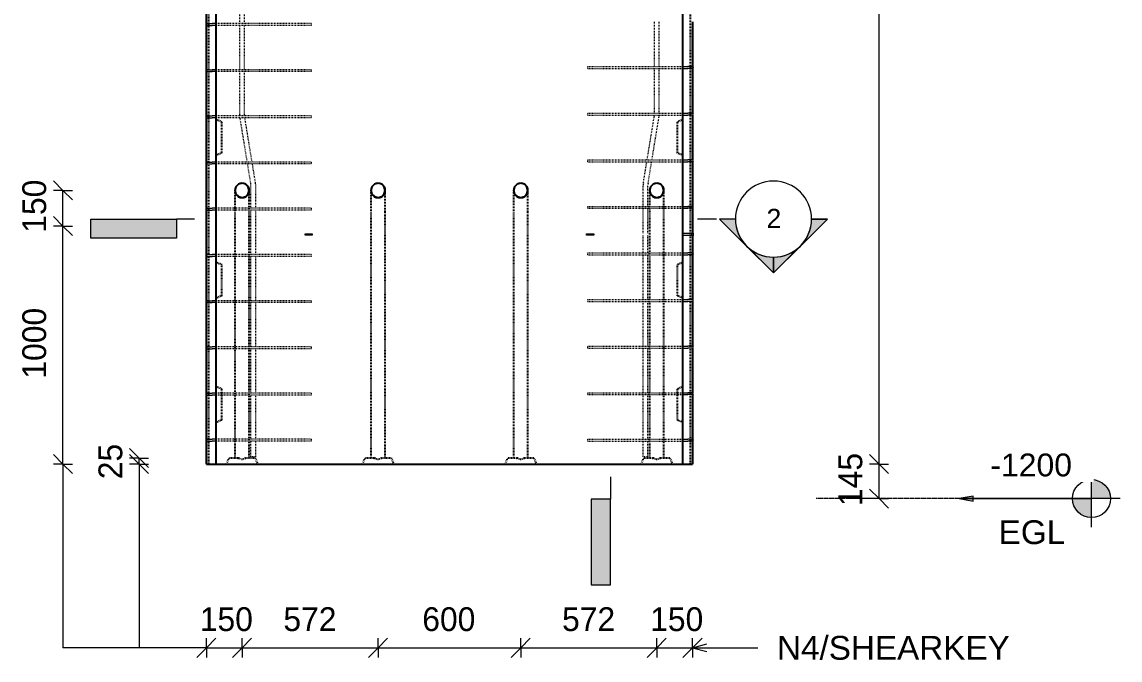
# Model space of a CAD drawing. Header units: millimetres. Extents: x -17705 to -6040, y -2219 to 7366.
# Drawn here: x -14785 to -10171, y -2219 to 463 of the extents above; entities that cross this region are included whole.
import ezdxf

# ---------------------------------------------------------------- set-up
doc = ezdxf.new("R2010")
doc.units = ezdxf.units.MM
doc.linetypes.add('Dash', pattern=[6.36, 3.18, -3.18])
doc.linetypes.add('Overhead', pattern=[3.97, 2.38, -1.59])
for name, color, linetype, lineweight in [('A-ANNO-DIMS', 211, 'Continuous', 9), ('A-ANNO-DIMS-40', 211, 'Continuous', 9), ('A-DETL-MBND', 5, 'Continuous', 18), ('A-FLOR-OVHD', 1, 'Overhead', 18), ('A-GENM', 13, 'Continuous', 18), ('A-WALL', 113, 'Continuous', 25), ('A-WALL-HDLN', 110, 'Dash', 25), ('G-ANNO-DIMS', 111, 'Continuous', 9), ('G-ANNO-SYMB', 111, 'Continuous', 9), ('G-ANNO-TEXT', 231, 'Continuous', 9), ('S-RBAR', 171, 'Continuous', 18)]:
    doc.layers.add(name, color=color, linetype=linetype, lineweight=lineweight)
doc.styles.add('Arial', font='arial.ttf', dxfattribs={"height": 80})
doc.styles.add('Arial_1', font='arial.ttf', dxfattribs={"height": 100})
doc.styles.add('Arial_2', font='arial.ttf', dxfattribs={"height": 96})
doc.styles.add('Nirmala UI Semilight', font='NirmalaS.ttf', dxfattribs={"height": 100})
doc.dimstyles.new('Arrow_Filled_-_2_5_NI_UI', dxfattribs={"dimscale": 304.8, "dimtxt": 104.736395, "dimasz": 0.262467, "dimexe": 0.131234, "dimexo": 0.0625, "dimgap": 0.131234, "dimtad": 1, "dimdec": 0, "dimzin": 0, "dimdsep": 46, "dimtxsty": 'Nirmala UI Semilight', "dimblk1": 'OBLIQUE', "dimblk2": 'OBLIQUE', "dimsah": 1, "dimcen": 0.09, "dimazin": 0, "dimtfac": 1, "dimtdec": 4, "dimtix": 1, "dimtmove": 0, "dimatfit": 3, "dimfxl": 0.131234, "dimfxlon": 1, "dimtvp": 1, "dimtolj": 1, "dimtzin": 0, "dimarcsym": 2})

# ---------------------------------------------------------------- blocks, each defined once
blk = doc.blocks.new('RR spread anchor face based - RR-SA-2_5-250-1726823-Elevation Front')
at = {"layer": 'A-GENM'}
for p, q in [((-12007.9, 1705), (-11970.4, 1705)), ((-11970.4, 1695), (-12007.9, 1695)), ((-11970.4, 1705), (-11965.4, 1705)), ((-11970.4, 1695), (-11970.4, 1705)), ((-11965.4, 1695), (-11970.4, 1695)), ((-11965.4, 1705), (-11965.4, 1695))]:
    blk.add_line(p, q, dxfattribs=at)
blk = doc.blocks.new('RR spread anchor face based - RR-SA-1_4-160-1726851-Elevation Front')
at = {"layer": 'A-GENM'}
for p, q in [((-13595.4, 608), (-13592.9, 608)), ((-13595.4, 602), (-13595.4, 608)), ((-13592.9, 602), (-13595.4, 602)), ((-13592.9, 608), (-13567.9, 608)), ((-13592.9, 602), (-13592.9, 608)), ((-13567.9, 602), (-13592.9, 602)), ((-13567.9, 608), (-13565.4, 608)), ((-13567.9, 602), (-13567.9, 608)), ((-13565.4, 602), (-13567.9, 602)), ((-13565.4, 608), (-13565.4, 602))]:
    blk.add_line(p, q, dxfattribs=at)
blk = doc.blocks.new('Detail View - M_Section Tail - Filled Horizontal-14034-Elevation Front')
at = {"layer": 'G-ANNO-SYMB'}
blk.add_hatch(color=256, dxfattribs=at).paths.add_polyline_path([(-14135.8, -445.4), (-14135.8, -365.4), (-14495.8, -365.4), (-14495.8, -445.4)])
for p, q in [((-14495.8, -445.4), (-14495.8, -365.4)), ((-14495.8, -365.4), (-14135.8, -365.4)), ((-14135.8, -365.4), (-14135.8, -445.4)), ((-14135.8, -445.4), (-14495.8, -445.4))]:
    blk.add_line(p, q, dxfattribs=at)
blk = doc.blocks.new('Detail View - M_Section Head - Filled SHOP DWG-1002450-Elevation Front')
at = {"layer": 'G-ANNO-SYMB'}
h = blk.add_hatch(color=256, dxfattribs=at)
edge = h.paths.add_edge_path()
edge.add_line((-11853.8, -365.4), (-11787.6, -365.4))
edge.add_arc((-11627.6, -365.4), 160, 180, 225)
edge.add_line((-11740.7, -478.6), (-11853.8, -365.4))
h = blk.add_hatch(color=256, dxfattribs=at)
edge = h.paths.add_edge_path()
edge.add_line((-11401.3, -365.4), (-11514.4, -478.6))
edge.add_arc((-11627.6, -365.4), 160, 315, 360)
edge.add_line((-11467.6, -365.4), (-11401.3, -365.4))
h = blk.add_hatch(color=256, dxfattribs=at)
edge = h.paths.add_edge_path()
edge.add_line((-11627.6, -591.7), (-11740.7, -478.6))
edge.add_arc((-11627.6, -365.4), 160, 225, 270)
edge.add_line((-11627.6, -525.4), (-11627.6, -591.7))
h = blk.add_hatch(color=256, dxfattribs=at)
edge = h.paths.add_edge_path()
edge.add_line((-11627.6, -591.7), (-11627.6, -525.4))
edge.add_arc((-11627.6, -365.4), 160, 270, 315)
edge.add_line((-11514.4, -478.6), (-11627.6, -591.7))
for p, q in [((-11627.6, -591.7), (-11853.8, -365.4)), ((-11787.6, -365.4), (-11853.8, -365.4)), ((-11853.8, -365.4), (-11740.7, -478.6)), ((-11787.6, -365.4), (-11853.8, -365.4)), ((-11627.6, -591.7), (-11401.3, -365.4)), ((-11514.4, -478.6), (-11401.3, -365.4)), ((-11467.6, -365.4), (-11401.3, -365.4)), ((-11401.3, -365.4), (-11467.6, -365.4)), ((-11740.7, -478.6), (-11627.6, -591.7)), ((-11627.6, -591.7), (-11514.4, -478.6)), ((-11627.6, -525.4), (-11627.6, -591.7)), ((-11627.6, -591.7), (-11627.6, -525.4))]:
    blk.add_line(p, q, dxfattribs=at)
for start, end in [(360, 180), (180, 360), (180, 225), (315, 0), (225, 270), (270, 315)]:
    blk.add_arc((-11627.6, -365.4), 160, start, end, dxfattribs=at)
blk = doc.blocks.new('DIMBLOCK14-Elevation Front')
at = {"layer": 'A-ANNO-DIMS-40'}
for p, q in [((-14613.5, -395), (-14653.5, -355)), ((-14613.5, -395), (-14653.5, -395)), ((-14613.5, -1395), (-14613.5, -395)), ((-14613.5, -395), (-14573.5, -435)), ((-14613.5, -395), (-14573.5, -395)), ((-14613.5, -1395), (-14653.5, -1355)), ((-14613.5, -1395), (-14653.5, -1395)), ((-14613.5, -1395), (-14573.5, -1435)), ((-14613.5, -1395), (-14573.5, -1395))]:
    blk.add_line(p, q, dxfattribs=at)
at = {"layer": 'A-ANNO-DIMS-40', "color": 0, "insert": (-14784, -1035.9), "char_height": 100, "width": 338.203, "attachment_point": 1, "rotation": 90, "line_spacing_factor": 1.142579, "style": 'Nirmala UI Semilight'}
blk.add_mtext('1000', dxfattribs=at)
blk = doc.blocks.new('_Oblique')
at = {"color": 0, "linetype": 'ByBlock', "lineweight": -2}
blk.add_line((-0.5, -0.5), (0.5, 0.5), dxfattribs=at)
blk = doc.blocks.new('DIMBLOCK15-Elevation Front')
at = {"layer": 'A-ANNO-DIMS-40'}
for p, q in [((-14613.5, -245), (-14653.5, -205)), ((-14613.5, -245), (-14653.5, -245)), ((-14613.5, -395), (-14613.5, -245)), ((-14613.5, -245), (-14573.5, -285)), ((-14613.5, -245), (-14573.5, -245)), ((-14613.5, -395), (-14653.5, -355)), ((-14613.5, -395), (-14653.5, -395)), ((-14613.5, -395), (-14573.5, -435)), ((-14613.5, -395), (-14573.5, -395))]:
    blk.add_line(p, q, dxfattribs=at)
at = {"layer": 'A-ANNO-DIMS-40', "color": 0, "insert": (-14784, -422.8), "char_height": 100, "width": 246.797, "attachment_point": 1, "rotation": 90, "line_spacing_factor": 1.142579, "style": 'Nirmala UI Semilight'}
blk.add_mtext('150', dxfattribs=at)
blk = doc.blocks.new('DIMBLOCK16-Elevation Front')
at = {"layer": 'A-ANNO-DIMS-40'}
for p, q in [((-14293.5, -1370), (-14333.5, -1330)), ((-14293.5, -1395), (-14333.5, -1355)), ((-14293.5, -1370), (-14333.5, -1370)), ((-14293.5, -1395), (-14293.5, -1370)), ((-14293.5, -1370), (-14253.5, -1410)), ((-14293.5, -1370), (-14253.5, -1370)), ((-14293.5, -1395), (-14333.5, -1395)), ((-14293.5, -1395), (-14253.5, -1435)), ((-14293.5, -1395), (-14253.5, -1395))]:
    blk.add_line(p, q, dxfattribs=at)
at = {"layer": 'A-ANNO-DIMS-40', "color": 0, "insert": (-14464, -1458.7), "char_height": 100, "width": 182.813, "attachment_point": 1, "rotation": 90, "line_spacing_factor": 1.142579, "style": 'Nirmala UI Semilight'}
blk.add_mtext('25', dxfattribs=at)
blk = doc.blocks.new('DIMBLOCK17-Elevation Front')
at = {"layer": 'A-ANNO-DIMS-40'}
for p, q in [((-14010.4, -2167.4), (-14050.4, -2207.4)), ((-14010.4, -2167.4), (-13970.4, -2127.4)), ((-14010.4, -2167.4), (-14010.4, -2127.4)), ((-14010.4, -2167.4), (-13860.4, -2167.4)), ((-14010.4, -2167.4), (-14010.4, -2207.4)), ((-13860.4, -2167.4), (-13900.4, -2207.4)), ((-13860.4, -2167.4), (-13820.4, -2127.4)), ((-13860.4, -2167.4), (-13860.4, -2127.4)), ((-13860.4, -2167.4), (-13860.4, -2207.4))]:
    blk.add_line(p, q, dxfattribs=at)
at = {"layer": 'A-ANNO-DIMS-40', "color": 0, "insert": (-14038.3, -1996.9), "char_height": 100, "width": 246.797, "attachment_point": 1, "line_spacing_factor": 1.142579, "style": 'Nirmala UI Semilight'}
blk.add_mtext('150', dxfattribs=at)
blk = doc.blocks.new('DIMBLOCK18-Elevation Front')
at = {"layer": 'A-ANNO-DIMS-40'}
for p, q in [((-13860.4, -2167.4), (-13900.4, -2207.4)), ((-13860.4, -2167.4), (-13820.4, -2127.4)), ((-13860.4, -2167.4), (-13860.4, -2127.4)), ((-13860.4, -2167.4), (-13288.9, -2167.4)), ((-13860.4, -2167.4), (-13860.4, -2207.4)), ((-13288.9, -2167.4), (-13328.9, -2207.4)), ((-13288.9, -2167.4), (-13248.9, -2127.4)), ((-13288.9, -2167.4), (-13288.9, -2127.4)), ((-13288.9, -2167.4), (-13288.9, -2207.4))]:
    blk.add_line(p, q, dxfattribs=at)
at = {"layer": 'A-ANNO-DIMS-40', "color": 0, "insert": (-13687, -1996.9), "char_height": 100, "width": 269.649, "attachment_point": 1, "line_spacing_factor": 1.142579, "style": 'Nirmala UI Semilight'}
blk.add_mtext('572', dxfattribs=at)
blk = doc.blocks.new('DIMBLOCK19-Elevation Front')
at = {"layer": 'A-ANNO-DIMS-40'}
for p, q in [((-13288.9, -2167.4), (-13328.9, -2207.4)), ((-13288.9, -2167.4), (-13248.9, -2127.4)), ((-13288.9, -2167.4), (-13288.9, -2127.4)), ((-13288.9, -2167.4), (-12689.4, -2167.4)), ((-13288.9, -2167.4), (-13288.9, -2207.4)), ((-12689.4, -2167.4), (-12729.4, -2207.4)), ((-12689.4, -2167.4), (-12649.4, -2127.4)), ((-12689.4, -2167.4), (-12689.4, -2127.4)), ((-12689.4, -2167.4), (-12689.4, -2207.4))]:
    blk.add_line(p, q, dxfattribs=at)
at = {"layer": 'A-ANNO-DIMS-40', "color": 0, "insert": (-13103.4, -1996.9), "char_height": 100, "width": 274.219, "attachment_point": 1, "line_spacing_factor": 1.142579, "style": 'Nirmala UI Semilight'}
blk.add_mtext('600', dxfattribs=at)
blk = doc.blocks.new('DIMBLOCK20-Elevation Front')
at = {"layer": 'A-ANNO-DIMS-40'}
for p, q in [((-12689.4, -2167.4), (-12729.4, -2207.4)), ((-12689.4, -2167.4), (-12649.4, -2127.4)), ((-12689.4, -2167.4), (-12689.4, -2127.4)), ((-12689.4, -2167.4), (-12117.9, -2167.4)), ((-12689.4, -2167.4), (-12689.4, -2207.4)), ((-12117.9, -2167.4), (-12157.9, -2207.4)), ((-12117.9, -2167.4), (-12077.9, -2127.4)), ((-12117.9, -2167.4), (-12117.9, -2127.4)), ((-12117.9, -2167.4), (-12117.9, -2207.4))]:
    blk.add_line(p, q, dxfattribs=at)
at = {"layer": 'A-ANNO-DIMS-40', "color": 0, "insert": (-12516, -1996.9), "char_height": 100, "width": 269.649, "attachment_point": 1, "line_spacing_factor": 1.142579, "style": 'Nirmala UI Semilight'}
blk.add_mtext('572', dxfattribs=at)
blk = doc.blocks.new('DIMBLOCK21-Elevation Front')
at = {"layer": 'A-ANNO-DIMS-40'}
for p, q in [((-12117.9, -2167.4), (-12157.9, -2207.4)), ((-12117.9, -2167.4), (-12077.9, -2127.4)), ((-12117.9, -2167.4), (-12117.9, -2127.4)), ((-12117.9, -2167.4), (-11967.9, -2167.4)), ((-12117.9, -2167.4), (-12117.9, -2207.4)), ((-11967.9, -2167.4), (-12007.9, -2207.4)), ((-11967.9, -2167.4), (-11927.9, -2127.4)), ((-11967.9, -2167.4), (-11967.9, -2127.4)), ((-11967.9, -2167.4), (-11967.9, -2207.4))]:
    blk.add_line(p, q, dxfattribs=at)
at = {"layer": 'A-ANNO-DIMS-40', "color": 0, "insert": (-12145.8, -1996.9), "char_height": 100, "width": 246.797, "attachment_point": 1, "line_spacing_factor": 1.142579, "style": 'Nirmala UI Semilight'}
blk.add_mtext('150', dxfattribs=at)
blk = doc.blocks.new('DIMBLOCK63-Elevation Front')
at = {"layer": 'A-ANNO-DIMS-40'}
for p, q in [((-11184.2, -1395), (-11224.2, -1355)), ((-11184.2, -1395), (-11224.2, -1395)), ((-11184.2, -1540), (-11184.2, -1395)), ((-11184.2, -1395), (-11144.2, -1435)), ((-11184.2, -1395), (-11144.2, -1395)), ((-11184.2, -1540), (-11224.2, -1500)), ((-11184.2, -1540), (-11224.2, -1540)), ((-11184.2, -1540), (-11144.2, -1580)), ((-11184.2, -1540), (-11144.2, -1540))]:
    blk.add_line(p, q, dxfattribs=at)
at = {"layer": 'A-ANNO-DIMS-40', "color": 0, "insert": (-11354.7, -1571.3), "char_height": 100, "width": 249.082, "attachment_point": 1, "rotation": 90, "line_spacing_factor": 1.142579, "style": 'Nirmala UI Semilight'}
blk.add_mtext('145', dxfattribs=at)
blk = doc.blocks.new('DIMBLOCK64-Elevation Front')
at = {"layer": 'A-ANNO-DIMS-40'}
for p, q in [((-11184.2, 3660), (-11224.2, 3700)), ((-11184.2, 3660), (-11224.2, 3660)), ((-11184.2, -1395), (-11184.2, 3660)), ((-11184.2, 3660), (-11144.2, 3620)), ((-11184.2, 3660), (-11144.2, 3660)), ((-11184.2, -1395), (-11224.2, -1355)), ((-11184.2, -1395), (-11224.2, -1395)), ((-11184.2, -1395), (-11144.2, -1435)), ((-11184.2, -1395), (-11144.2, -1395))]:
    blk.add_line(p, q, dxfattribs=at)
at = {"layer": 'A-ANNO-DIMS-40', "color": 0, "insert": (-11354.7, 980.2), "char_height": 100, "width": 365.625, "attachment_point": 1, "rotation": 90, "line_spacing_factor": 1.142579, "style": 'Nirmala UI Semilight'}
blk.add_mtext('5055', dxfattribs=at)
blk = doc.blocks.new('Spot Elevations - M_Spot Elevation - Target Filled-10609-Elevation Front')
at = {"layer": 'G-ANNO-DIMS'}
h = blk.add_hatch(color=256, dxfattribs=at)
edge = h.paths.add_edge_path()
edge.add_line((-10350.8, 3660), (-10270.8, 3660))
edge.add_arc((-10350.8, 3660), 80, 0, 90)
edge.add_line((-10350.8, 3740), (-10350.8, 3660))
h = blk.add_hatch(color=256, dxfattribs=at)
edge = h.paths.add_edge_path()
edge.add_line((-10350.8, 3660), (-10430.8, 3660))
edge.add_arc((-10350.8, 3660), 80, 180, 270)
edge.add_line((-10350.8, 3580), (-10350.8, 3660))
for p, q in [((-10350.8, 3540), (-10350.8, 3780)), ((-10230.8, 3660), (-10910.8, 3660))]:
    blk.add_line(p, q, dxfattribs=at)
blk.add_circle((-10350.8, 3660), 80, dxfattribs=at)

msp = doc.modelspace()

# ---------------------------------------------------------------- hatches: boundary and pattern name
at = {"layer": 'G-ANNO-DIMS'}
msp.add_hatch(color=256, dxfattribs=at).paths.add_polyline_path([(-10847.9, -1540), (-10787.9, -1550.6), (-10787.9, -1529.4)])

# ---------------------------------------------------------------- linework, layer by layer
at = {"layer": 'A-DETL-MBND'}
for p, q in [((-14613.5, -1395), (-14613.5, -2167.4)), ((-14293.5, -1395), (-14293.5, -2167.4)), ((-14010.4, -2167.4), (-14613.5, -2167.4))]:
    msp.add_line(p, q, dxfattribs=at)
at = {"layer": 'A-FLOR-OVHD'}
msp.add_line((-10847.9, -1540), (-11447.9, -1540), dxfattribs=at)
at = {"layer": 'A-WALL'}
for p, q in [((-13970.4, 3060), (-13970.4, -1395)), ((-12007.9, -1395), (-12007.9, 3060)), ((-14010.4, 453.2), (-14010.4, 646.6)), ((-11967.9, 463.2), (-11967.9, 275.4)), ((-14010.4, 259), (-14010.4, 452.4)), ((-14010.4, 64.8), (-14010.4, 258.2)), ((-11967.9, 267.4), (-11967.9, 79.6)), ((-14010.4, -129.4), (-14010.4, 64)), ((-11967.9, 71.6), (-11967.9, -116.2)), ((-14010.4, -323.6), (-14010.4, -130.2)), ((-11967.9, -124.2), (-11967.9, -312)), ((-11967.9, -320), (-11967.9, -425)), ((-14010.4, -517.8), (-14010.4, -324.4)), ((-11967.9, -435), (-11967.9, -507.8)), ((-14010.4, -712), (-14010.4, -518.6)), ((-11967.9, -515.8), (-11967.9, -703.6)), ((-14010.4, -906.2), (-14010.4, -712.8)), ((-11967.9, -711.6), (-11967.9, -899.4)), ((-14010.4, -1100.4), (-14010.4, -907)), ((-11967.9, -907.4), (-11967.9, -1095.2)), ((-14010.4, -1294.6), (-14010.4, -1101.2)), ((-11967.9, -1103.2), (-11967.9, -1291)), ((-14010.4, -1395), (-14010.4, -1295.4)), ((-11967.9, -1299), (-11967.9, -1395)), ((-14010.4, -1395), (-11967.9, -1395))]:
    msp.add_line(p, q, dxfattribs=at)
at = {"layer": 'A-WALL', "flags": 128}
for points in [[(-13860.4, -215), (-13875.5, -219), (-13886.5, -230.1), (-13890.4, -245)], [(-13830.4, -245), (-13834.5, -230), (-13845.5, -219), (-13860.4, -215)], [(-13288.9, -215), (-13304, -219), (-13315, -230.1), (-13318.9, -245)], [(-13258.9, -245), (-13263, -230), (-13274, -219), (-13288.9, -215)], [(-12689.4, -215), (-12704.5, -219), (-12715.5, -230.1), (-12719.4, -245)], [(-12659.4, -245), (-12663.5, -230), (-12674.5, -219), (-12689.4, -215)], [(-12117.9, -215), (-12133, -219), (-12144, -230.1), (-12147.9, -245)], [(-12087.9, -245), (-12092, -230), (-12103, -219), (-12117.9, -215)], [(-13890.4, -245), (-13886.4, -260), (-13875.4, -271), (-13860.4, -275)], [(-13860.4, -275), (-13845.4, -271), (-13834.4, -259.9), (-13830.4, -245)], [(-13830.4, -250.1), (-13830.4, -245.1), (-13830.4, -245)], [(-13318.9, -245), (-13314.9, -260), (-13303.9, -271), (-13288.9, -275)], [(-13288.9, -275), (-13273.9, -271), (-13262.9, -259.9), (-13258.9, -245)], [(-13258.9, -250.1), (-13258.9, -245.1), (-13258.9, -245)], [(-12719.4, -245), (-12715.4, -260), (-12704.4, -271), (-12689.4, -275)], [(-12689.4, -275), (-12674.4, -271), (-12663.4, -259.9), (-12659.4, -245)], [(-12659.4, -250.1), (-12659.4, -245.1), (-12659.4, -245)], [(-12147.9, -245), (-12143.9, -260), (-12132.9, -271), (-12117.9, -275)], [(-12117.9, -275), (-12102.9, -271), (-12091.9, -259.9), (-12087.9, -245)], [(-12087.9, -250.1), (-12087.9, -245.1), (-12087.9, -245)]]:
    msp.add_lwpolyline(points, dxfattribs=at)
at = {"layer": 'A-WALL'}
for centre, start, end in [((-13860.4, -245), 150.6728, 179.6194), ((-13860.4, -245), 120.8303, 149.6053), ((-13860.4, -245), 90.7225, 119.4223), ((-13860.4, -245), 61.0187, 89.2664), ((-13860.4, -245), 30.8311, 59.6045), ((-13860.4, -245), 0.3778, 29.7706), ((-13288.9, -245), 150.6728, 179.6194), ((-13288.9, -245), 120.8303, 149.6053), ((-13288.9, -245), 90.7225, 119.4223), ((-13288.9, -245), 61.0187, 89.2664), ((-13288.9, -245), 30.8311, 59.6045), ((-13288.9, -245), 0.3778, 29.7706), ((-12689.4, -245), 150.6728, 179.6194), ((-12689.4, -245), 120.8303, 149.6053), ((-12689.4, -245), 90.7225, 119.4223), ((-12689.4, -245), 61.0187, 89.2664), ((-12689.4, -245), 30.8311, 59.6045), ((-12689.4, -245), 0.3778, 29.7706), ((-12117.9, -245), 150.6728, 179.6194), ((-12117.9, -245), 120.8303, 149.6053), ((-12117.9, -245), 90.7225, 119.4223), ((-12117.9, -245), 61.0187, 89.2664), ((-12117.9, -245), 30.8311, 59.6045), ((-12117.9, -245), 0.3778, 29.7706), ((-13860.4, -245), 180.4246, 209.7233), ((-13860.4, -245), 210.813, 239.6231), ((-13860.4, -245), 241.0171, 269.268), ((-13860.4, -245), 270.7209, 299.4239), ((-13860.4, -245), 300.812, 329.6241), ((-13860.4, -245), 330.719, 359.5722), ((-13288.9, -245), 180.4246, 209.7233), ((-13288.9, -245), 210.813, 239.6231), ((-13288.9, -245), 241.0171, 269.268), ((-13288.9, -245), 270.7209, 299.4239), ((-13288.9, -245), 300.812, 329.6241), ((-13288.9, -245), 330.719, 359.5722), ((-12689.4, -245), 180.4246, 209.7233), ((-12689.4, -245), 210.813, 239.6231), ((-12689.4, -245), 241.0171, 269.268), ((-12689.4, -245), 270.7209, 299.4239), ((-12689.4, -245), 300.812, 329.6241), ((-12689.4, -245), 330.719, 359.5722), ((-12117.9, -245), 180.4246, 209.7233), ((-12117.9, -245), 210.813, 239.6231), ((-12117.9, -245), 241.0171, 269.268), ((-12117.9, -245), 270.7209, 299.4239), ((-12117.9, -245), 300.812, 329.6241), ((-12117.9, -245), 330.719, 359.5722)]:
    msp.add_arc(centre, 30, start, end, dxfattribs=at)
at = {"layer": 'A-WALL-HDLN'}
for p, q in [((-14000.4, -1395), (-14000.4, 3060)), ((-11977.9, 600), (-11977.9, -425)), ((-11967.9, 275.4), (-11967.9, 267.4)), ((-13945.4, 42.5), (-13970.4, 52.5)), ((-12008, 52.5), (-12032.9, 42.5)), ((-11967.9, 79.6), (-11967.9, 71.6)), ((-13945.4, -87.5), (-13945.4, 42.5)), ((-12032.9, 42.5), (-12032.9, -87.5)), ((-13945.4, -87.5), (-13970.4, -97.5)), ((-12008, -97.5), (-12032.9, -87.5)), ((-11967.9, -116.2), (-11967.9, -124.2)), ((-13890.4, -320), (-13890.4, -328)), ((-13830.4, -328), (-13830.4, -320)), ((-12147.9, -312), (-12147.9, -320)), ((-12087.9, -320), (-12087.9, -312)), ((-12087.9, -507.8), (-12087.9, -320)), ((-11967.9, -312), (-11967.9, -320)), ((-13890.4, -335), (-13890.4, -514.2)), ((-13830.4, -514.2), (-13830.4, -328)), ((-13318.9, -335), (-13318.9, -1370)), ((-13258.9, -1370), (-13258.9, -335)), ((-12719.4, -335), (-12719.4, -1370)), ((-12659.4, -1370), (-12659.4, -335)), ((-12147.9, -335), (-12147.9, -507.8)), ((-11977.9, -425), (-11977.9, -435)), ((-11977.9, -435), (-11977.9, -1395)), ((-11967.9, -425), (-11967.9, -435)), ((-13945.4, -557.5), (-13970.4, -547.5)), ((-13890.4, -514.2), (-13890.4, -522.2)), ((-13890.4, -522.2), (-13890.4, -708.4)), ((-13830.4, -522.2), (-13830.4, -514.2)), ((-13830.4, -708.4), (-13830.4, -522.2)), ((-12147.9, -507.8), (-12147.9, -515.8)), ((-12147.9, -515.8), (-12147.9, -703.6)), ((-12087.9, -515.8), (-12087.9, -507.8)), ((-12087.9, -703.6), (-12087.9, -515.8)), ((-12008, -547.5), (-12032.9, -557.5)), ((-11967.9, -507.8), (-11967.9, -515.8)), ((-13945.4, -687.5), (-13945.4, -557.5)), ((-12032.9, -557.5), (-12032.9, -687.5)), ((-13945.4, -687.5), (-13970.4, -697.5)), ((-12008, -697.5), (-12032.9, -687.5)), ((-13890.4, -708.4), (-13890.4, -716.4)), ((-13890.4, -716.4), (-13890.4, -902.6)), ((-13830.4, -716.4), (-13830.4, -708.4)), ((-13830.4, -902.6), (-13830.4, -716.4)), ((-12147.9, -703.6), (-12147.9, -711.6)), ((-12147.9, -711.6), (-12147.9, -899.4)), ((-12087.9, -711.6), (-12087.9, -703.6)), ((-12087.9, -899.4), (-12087.9, -711.6)), ((-11967.9, -703.6), (-11967.9, -711.6)), ((-13890.4, -902.6), (-13890.4, -910.6)), ((-13890.4, -910.6), (-13890.4, -1096.8)), ((-13830.4, -910.6), (-13830.4, -902.6)), ((-13830.4, -1096.8), (-13830.4, -910.6)), ((-12147.9, -899.4), (-12147.9, -907.4)), ((-12147.9, -907.4), (-12147.9, -1095.2)), ((-12087.9, -907.4), (-12087.9, -899.4)), ((-12087.9, -1095.2), (-12087.9, -907.4)), ((-11967.9, -899.4), (-11967.9, -907.4)), ((-13945.4, -1080), (-13970.4, -1070)), ((-13945.4, -1210), (-13945.4, -1080)), ((-13890.4, -1096.8), (-13890.4, -1104.8)), ((-13890.4, -1104.8), (-13890.4, -1291)), ((-13830.4, -1104.8), (-13830.4, -1096.8)), ((-13830.4, -1291), (-13830.4, -1104.8)), ((-12147.9, -1095.2), (-12147.9, -1103.2)), ((-12147.9, -1103.2), (-12147.9, -1291)), ((-12087.9, -1103.2), (-12087.9, -1095.2)), ((-12087.9, -1291), (-12087.9, -1103.2)), ((-12008, -1070), (-12032.9, -1080)), ((-12032.9, -1080), (-12032.9, -1210)), ((-11967.9, -1095.2), (-11967.9, -1103.2)), ((-13945.4, -1210), (-13970.4, -1220)), ((-12008, -1220), (-12032.9, -1210)), ((-13890.4, -1291), (-13890.4, -1299)), ((-13830.4, -1299), (-13830.4, -1291)), ((-12147.9, -1291), (-12147.9, -1299)), ((-12087.9, -1299), (-12087.9, -1291)), ((-11967.9, -1291), (-11967.9, -1299)), ((-13890.4, -1299), (-13890.4, -1370)), ((-13830.4, -1370), (-13830.4, -1299)), ((-12147.9, -1299), (-12147.9, -1370)), ((-12087.9, -1370), (-12087.9, -1299)), ((-13925.4, -1395), (-13915.4, -1370)), ((-13872.4, -1370), (-13915.4, -1370)), ((-13879, -1370), (-13872.4, -1370)), ((-13848.4, -1370), (-13841.8, -1370)), ((-13805.4, -1370), (-13848.4, -1370)), ((-13805.4, -1370), (-13795.4, -1395)), ((-13353.9, -1395), (-13343.9, -1370)), ((-13300.9, -1370), (-13343.9, -1370)), ((-13307.5, -1370), (-13300.9, -1370)), ((-13276.9, -1370), (-13270.3, -1370)), ((-13233.9, -1370), (-13276.9, -1370)), ((-13233.9, -1370), (-13223.9, -1395)), ((-12754.4, -1395), (-12744.4, -1370)), ((-12701.4, -1370), (-12744.4, -1370)), ((-12708, -1370), (-12701.4, -1370)), ((-12677.4, -1370), (-12670.8, -1370)), ((-12634.4, -1370), (-12677.4, -1370)), ((-12634.4, -1370), (-12624.4, -1395)), ((-12182.9, -1395), (-12172.9, -1370)), ((-12129.9, -1370), (-12172.9, -1370)), ((-12136.5, -1370), (-12129.9, -1370)), ((-12105.9, -1370), (-12099.3, -1370)), ((-12062.9, -1370), (-12105.9, -1370)), ((-12062.9, -1370), (-12052.9, -1395))]:
    msp.add_line(p, q, dxfattribs=at)
at = {"layer": 'A-WALL-HDLN', "flags": 128}
for points in [[(-13890.4, -245.4), (-13890.4, -249.1), (-13890.4, -261), (-13890.4, -279.7), (-13890.4, -303.4), (-13890.4, -320)], [(-13830.4, -320), (-13830.4, -308.1), (-13830.4, -283.7), (-13830.4, -264), (-13830.4, -250.7), (-13830.4, -250.1)], [(-13318.9, -245.4), (-13318.9, -249.1), (-13318.9, -261), (-13318.9, -279.7), (-13318.9, -303.4), (-13318.9, -330), (-13318.9, -335)], [(-13258.9, -335), (-13258.9, -308.1), (-13258.9, -283.7), (-13258.9, -264), (-13258.9, -250.7), (-13258.9, -250.1)], [(-12719.4, -245.4), (-12719.4, -249.1), (-12719.4, -261), (-12719.4, -279.7), (-12719.4, -303.4), (-12719.4, -330), (-12719.4, -335)], [(-12659.4, -335), (-12659.4, -308.1), (-12659.4, -283.7), (-12659.4, -264), (-12659.4, -250.7), (-12659.4, -250.1)], [(-12147.9, -245.4), (-12147.9, -249.1), (-12147.9, -261), (-12147.9, -279.7), (-12147.9, -303.4), (-12147.9, -312)], [(-12087.9, -312), (-12087.9, -308.1), (-12087.9, -283.7), (-12087.9, -264), (-12087.9, -250.7), (-12087.9, -250.1)], [(-12147.9, -320), (-12147.9, -330), (-12147.9, -335)], [(-13890.4, -328), (-13890.4, -330), (-13890.4, -335)], [(-13860.4, -1376.3), (-13863.5, -1375.9), (-13866.6, -1374.7), (-13869.5, -1372.7), (-13872.4, -1370)], [(-13848.4, -1370), (-13851.3, -1372.7), (-13854.3, -1374.7), (-13857.4, -1375.9), (-13860.4, -1376.3)], [(-13288.9, -1376.3), (-13292, -1375.9), (-13295.1, -1374.7), (-13298, -1372.7), (-13300.9, -1370)], [(-13276.9, -1370), (-13279.8, -1372.7), (-13282.8, -1374.7), (-13285.9, -1375.9), (-13288.9, -1376.3)], [(-12689.4, -1376.3), (-12692.5, -1375.9), (-12695.6, -1374.7), (-12698.5, -1372.7), (-12701.4, -1370)], [(-12677.4, -1370), (-12680.3, -1372.7), (-12683.3, -1374.7), (-12686.4, -1375.9), (-12689.4, -1376.3)], [(-12117.9, -1376.3), (-12121, -1375.9), (-12124.1, -1374.7), (-12127, -1372.7), (-12129.9, -1370)], [(-12105.9, -1370), (-12108.8, -1372.7), (-12111.8, -1374.7), (-12114.9, -1375.9), (-12117.9, -1376.3)]]:
    msp.add_lwpolyline(points, dxfattribs=at)
at = {"layer": 'G-ANNO-DIMS'}
for p, q in [((-10787.9, -1529.4), (-10847.9, -1540)), ((-10847.9, -1540), (-10787.9, -1550.6)), ((-10847.9, -1540), (-10322, -1540)), ((-10787.9, -1550.6), (-10787.9, -1529.4)), ((-10322, -1540), (-10291.4, -1540))]:
    msp.add_line(p, q, dxfattribs=at)
at = {"layer": 'G-ANNO-SYMB'}
for p, q in [((-14060.7, -365.4), (-14135.8, -365.4)), ((-11867.6, -365.4), (-11946.7, -365.4)), ((-12313, -1448.8), (-12313, -1542.3))]:
    msp.add_line(p, q, dxfattribs=at)
at = {"layer": 'G-ANNO-TEXT', "color": 7}
for q in [(-11908, -2151.2), (-11908, -2183.4), (-11692.8, -2167.3)]:
    msp.add_line((-11968, -2167.3), q, dxfattribs=at)
at = {"layer": 'S-RBAR', "linetype": 'Dash'}
for p, q in [((-13870.4, 456.8), (-13870.4, 643)), ((-13850.4, 456.8), (-13850.4, 643)), ((-12127.9, 275.4), (-12127.9, 463.2)), ((-12107.9, 275.4), (-12107.9, 463.2)), ((-13570.4, 456.8), (-13970.4, 456.8)), ((-13570.4, 448.8), (-13970.4, 448.8)), ((-13870.4, 262.6), (-13870.4, 448.8)), ((-13850.4, 262.6), (-13850.4, 448.8)), ((-13570.4, 456.8), (-13570.4, 448.8)), ((-13570.4, 262.6), (-13970.4, 262.6)), ((-13570.4, 254.6), (-13970.4, 254.6)), ((-13870.4, 73.5), (-13870.4, 254.6)), ((-13850.4, 73.5), (-13850.4, 254.6)), ((-13570.4, 262.6), (-13570.4, 254.6)), ((-12407.9, 275.4), (-12008, 275.4)), ((-12407.9, 267.4), (-12407.9, 275.4)), ((-12407.9, 267.4), (-12008, 267.4)), ((-12127.9, 79.6), (-12127.9, 267.4)), ((-12107.9, 79.6), (-12107.9, 267.4)), ((-13570.4, 68.4), (-13970.4, 68.4)), ((-13570.4, 60.4), (-13970.4, 60.4)), ((-13838.6, -125.8), (-13869.1, 60.4)), ((-13818.4, -125.8), (-13848.9, 60.4)), ((-13570.4, 68.4), (-13570.4, 60.4)), ((-12407.9, 79.6), (-12008, 79.6)), ((-12407.9, 71.6), (-12407.9, 79.6)), ((-12407.9, 71.6), (-12008, 71.6)), ((-12158.4, -116.2), (-12128.5, 66.3)), ((-12138.2, -116.2), (-12108.8, 63)), ((-13570.4, -125.8), (-13970.4, -125.8)), ((-13570.4, -133.8), (-13970.4, -133.8)), ((-13823.8, -216.1), (-13837.3, -133.8)), ((-13804.1, -212.8), (-13817.1, -133.8)), ((-13570.4, -125.8), (-13570.4, -133.8)), ((-12407.9, -116.2), (-12008, -116.2)), ((-12407.9, -124.2), (-12407.9, -116.2)), ((-12407.9, -124.2), (-12008, -124.2)), ((-12174.3, -212.8), (-12159.7, -124.2)), ((-12154.5, -216.1), (-12139.5, -124.2)), ((-13823.3, -320), (-13823.3, -223.3)), ((-13803.3, -320), (-13803.3, -223.3)), ((-12175.1, -312), (-12175.1, -223.3)), ((-12155.1, -312), (-12155.1, -223.3)), ((-13570.4, -320), (-13970.4, -320)), ((-13570.4, -320), (-13570.4, -328)), ((-12407.9, -312), (-12008, -312)), ((-12407.9, -320), (-12407.9, -312)), ((-12407.9, -320), (-12008, -320)), ((-12175.1, -425), (-12175.1, -320)), ((-12155.1, -425), (-12155.1, -320)), ((-13570.4, -328), (-13970.4, -328)), ((-13823.3, -514.2), (-13823.3, -328)), ((-13803.3, -514.2), (-13803.3, -328)), ((-12175.1, -507.8), (-12175.1, -435)), ((-12155.1, -507.8), (-12155.1, -435)), ((-13570.4, -514.2), (-13970.4, -514.2)), ((-13570.4, -522.2), (-13970.4, -522.2)), ((-13823.3, -708.4), (-13823.3, -522.2)), ((-13803.3, -708.4), (-13803.3, -522.2)), ((-13570.4, -514.2), (-13570.4, -522.2)), ((-12407.9, -507.8), (-12008, -507.8)), ((-12407.9, -515.8), (-12407.9, -507.8)), ((-12407.9, -515.8), (-12008, -515.8)), ((-12175.1, -703.6), (-12175.1, -515.8)), ((-12155.1, -703.6), (-12155.1, -515.8)), ((-13570.4, -708.4), (-13970.4, -708.4)), ((-13570.4, -716.4), (-13970.4, -716.4)), ((-13823.3, -902.6), (-13823.3, -716.4)), ((-13803.3, -902.6), (-13803.3, -716.4)), ((-13570.4, -708.4), (-13570.4, -716.4)), ((-12407.9, -703.6), (-12008, -703.6)), ((-12407.9, -711.6), (-12407.9, -703.6)), ((-12407.9, -711.6), (-12008, -711.6)), ((-12175.1, -899.4), (-12175.1, -711.6)), ((-12155.1, -899.4), (-12155.1, -711.6)), ((-13570.4, -902.6), (-13970.4, -902.6)), ((-13570.4, -910.6), (-13970.4, -910.6)), ((-13823.3, -1096.8), (-13823.3, -910.6)), ((-13803.3, -1096.8), (-13803.3, -910.6)), ((-13570.4, -902.6), (-13570.4, -910.6)), ((-12407.9, -899.4), (-12008, -899.4)), ((-12407.9, -907.4), (-12407.9, -899.4)), ((-12407.9, -907.4), (-12008, -907.4)), ((-12175.1, -1095.2), (-12175.1, -907.4)), ((-12155.1, -1095.2), (-12155.1, -907.4)), ((-13945.5, -1096.8), (-13970.4, -1096.8)), ((-13945.5, -1104.8), (-13970.4, -1104.8)), ((-13570.4, -1096.8), (-13945.4, -1096.8)), ((-13570.4, -1104.8), (-13945.4, -1104.8)), ((-13823.3, -1291), (-13823.3, -1104.8)), ((-13803.3, -1291), (-13803.3, -1104.8)), ((-13570.4, -1096.8), (-13570.4, -1104.8)), ((-12407.9, -1095.2), (-12033, -1095.2)), ((-12407.9, -1103.2), (-12407.9, -1095.2)), ((-12407.9, -1103.2), (-12033, -1103.2)), ((-12175.1, -1291), (-12175.1, -1103.2)), ((-12155.1, -1291), (-12155.1, -1103.2)), ((-12032.9, -1095.2), (-12008, -1095.2)), ((-12032.9, -1103.2), (-12008, -1103.2)), ((-13570.4, -1291), (-13970.4, -1291)), ((-13570.4, -1291), (-13570.4, -1299)), ((-12407.9, -1291), (-12008, -1291)), ((-12407.9, -1299), (-12407.9, -1291)), ((-13570.4, -1299), (-13970.4, -1299)), ((-13823.3, -1365), (-13823.3, -1299)), ((-13803.3, -1365), (-13803.3, -1299)), ((-12407.9, -1299), (-12008, -1299)), ((-12175.1, -1365), (-12175.1, -1299)), ((-12155.1, -1365), (-12155.1, -1299)), ((-13803.3, -1365), (-13823.3, -1365)), ((-12155.1, -1365), (-12175.1, -1365))]:
    msp.add_line(p, q, dxfattribs=at)
at = {"layer": 'S-RBAR'}
for p, q in [((-14006.4, 456.8), (-13986.4, 456.8)), ((-14006.4, 448.8), (-13986.4, 448.8)), ((-13970.4, 456.8), (-13986.4, 456.8)), ((-13970.4, 448.8), (-13986.4, 448.8)), ((-14006.4, 262.6), (-13986.4, 262.6)), ((-14006.4, 254.6), (-13986.4, 254.6)), ((-13970.4, 262.6), (-13986.4, 262.6)), ((-13970.4, 254.6), (-13986.4, 254.6)), ((-12007.9, 275.4), (-11987.9, 275.4)), ((-12007.9, 267.4), (-11987.9, 267.4)), ((-11967.9, 275.4), (-11987.9, 275.4)), ((-11967.9, 267.4), (-11987.9, 267.4)), ((-14006.4, 68.4), (-13986.4, 68.4)), ((-14006.4, 60.4), (-13986.4, 60.4)), ((-13970.4, 68.4), (-13986.4, 68.4)), ((-13970.4, 60.4), (-13986.4, 60.4)), ((-12007.9, 79.6), (-11987.9, 79.6)), ((-12007.9, 71.6), (-11987.9, 71.6)), ((-11967.9, 79.6), (-11987.9, 79.6)), ((-11967.9, 71.6), (-11987.9, 71.6)), ((-14006.4, -125.8), (-13986.4, -125.8)), ((-14006.4, -133.8), (-13986.4, -133.8)), ((-13970.4, -125.8), (-13986.4, -125.8)), ((-13970.4, -133.8), (-13986.4, -133.8)), ((-12007.9, -116.2), (-11987.9, -116.2)), ((-12007.9, -124.2), (-11987.9, -124.2)), ((-11967.9, -116.2), (-11987.9, -116.2)), ((-11967.9, -124.2), (-11987.9, -124.2)), ((-14006.4, -320), (-13986.4, -320)), ((-13970.4, -320), (-13986.4, -320)), ((-12007.9, -312), (-11987.9, -312)), ((-12007.9, -320), (-11987.9, -320)), ((-11967.9, -312), (-11987.9, -312)), ((-11967.9, -320), (-11987.9, -320)), ((-14006.4, -328), (-13986.4, -328)), ((-13970.4, -328), (-13986.4, -328)), ((-14006.4, -514.2), (-13986.4, -514.2)), ((-14006.4, -522.2), (-13986.4, -522.2)), ((-13970.4, -514.2), (-13986.4, -514.2)), ((-13970.4, -522.2), (-13986.4, -522.2)), ((-12007.9, -507.8), (-11987.9, -507.8)), ((-12007.9, -515.8), (-11987.9, -515.8)), ((-11967.9, -507.8), (-11987.9, -507.8)), ((-11967.9, -515.8), (-11987.9, -515.8)), ((-14006.4, -708.4), (-13986.4, -708.4)), ((-14006.4, -716.4), (-13986.4, -716.4)), ((-13970.4, -708.4), (-13986.4, -708.4)), ((-13970.4, -716.4), (-13986.4, -716.4)), ((-12007.9, -703.6), (-11987.9, -703.6)), ((-12007.9, -711.6), (-11987.9, -711.6)), ((-11967.9, -703.6), (-11987.9, -703.6)), ((-11967.9, -711.6), (-11987.9, -711.6)), ((-14006.4, -902.6), (-13986.4, -902.6)), ((-14006.4, -910.6), (-13986.4, -910.6)), ((-13970.4, -902.6), (-13986.4, -902.6)), ((-13970.4, -910.6), (-13986.4, -910.6)), ((-12007.9, -899.4), (-11987.9, -899.4)), ((-12007.9, -907.4), (-11987.9, -907.4)), ((-11967.9, -899.4), (-11987.9, -899.4)), ((-11967.9, -907.4), (-11987.9, -907.4)), ((-14006.4, -1096.8), (-13986.4, -1096.8)), ((-14006.4, -1104.8), (-13986.4, -1104.8)), ((-13970.4, -1096.8), (-13986.4, -1096.8)), ((-13970.4, -1104.8), (-13986.4, -1104.8)), ((-12007.9, -1095.2), (-11987.9, -1095.2)), ((-12007.9, -1103.2), (-11987.9, -1103.2)), ((-11967.9, -1095.2), (-11987.9, -1095.2)), ((-11967.9, -1103.2), (-11987.9, -1103.2)), ((-14006.4, -1291), (-13986.4, -1291)), ((-13970.4, -1291), (-13986.4, -1291)), ((-12007.9, -1291), (-11987.9, -1291)), ((-11967.9, -1291), (-11987.9, -1291)), ((-14006.4, -1299), (-13986.4, -1299)), ((-13970.4, -1299), (-13986.4, -1299)), ((-12007.9, -1299), (-11987.9, -1299)), ((-11967.9, -1299), (-11987.9, -1299))]:
    msp.add_line(p, q, dxfattribs=at)
for centre, start, end in [((-14006.4, 452.8), 90, 270), ((-14006.4, 258.6), 90, 270), ((-11967.9, 271.4), 270, 90), ((-14006.4, 64.4), 90, 270), ((-11967.9, 75.6), 270, 90), ((-14006.4, -129.8), 90, 270), ((-11967.9, -120.2), 270, 90), ((-14006.4, -324), 90, 270), ((-11967.9, -316), 270, 90), ((-14006.4, -518.2), 90, 270), ((-11967.9, -511.8), 270, 90), ((-14006.4, -712.4), 90, 270), ((-11967.9, -707.6), 270, 90), ((-14006.4, -906.6), 90, 270), ((-11967.9, -903.4), 270, 90), ((-14006.4, -1100.8), 90, 270), ((-11967.9, -1099.2), 270, 90), ((-14006.4, -1295), 90, 270), ((-11967.9, -1295), 270, 90)]:
    msp.add_arc(centre, 4, start, end, dxfattribs=at)
at = {"layer": 'S-RBAR', "linetype": 'Dash'}
for centre, radius, start, end in [((-13805.4, 73.5), 65, 180, 184.5441), ((-13805.4, 73.5), 45, 180, 186.5764), ((-12172.9, 73.5), 45, 350.6952, 357.5151), ((-12172.9, 73.5), 65, 350.6952, 358.2797), ((-13868.3, -223.3), 45, 0, 9.3048), ((-13868.3, -223.3), 65, 360, 9.3048), ((-12110.1, -223.3), 65, 170.6952, 180), ((-12110.1, -223.3), 45, 170.6952, 180)]:
    msp.add_arc(centre, radius, start, end, dxfattribs=at)

# ---------------------------------------------------------------- block references
at = {"layer": 'A-GENM'}
for name, p in [('RR spread anchor face based - RR-SA-1_4-160-1726851-Elevation Front', (0, -1035)), ('RR spread anchor face based - RR-SA-1_4-160-1726851-Elevation Front', (1182.5, -1035)), ('RR spread anchor face based - RR-SA-2_5-250-1726823-Elevation Front', (0, -2130))]:
    msp.add_blockref(name, p, dxfattribs=at)
at = {"layer": 'G-ANNO-DIMS'}
msp.add_blockref('Spot Elevations - M_Spot Elevation - Target Filled-10609-Elevation Front', (59.4, -5200), dxfattribs=at)
at = {"layer": 'G-ANNO-SYMB'}
for name in ['Detail View - M_Section Head - Filled SHOP DWG-1002450-Elevation Front', 'Detail View - M_Section Tail - Filled Horizontal-14034-Elevation Front']:
    msp.add_blockref(name, (0, 0), dxfattribs=at)
at = {"layer": 'G-ANNO-SYMB', "extrusion": (0, 0, -1), "rotation": 90.00000000000077}
msp.add_blockref('Detail View - M_Section Tail - Filled Horizontal-14034-Elevation Front', (11947.6, 12593.5), dxfattribs=at)

# ---------------------------------------------------------------- texts
at = {"layer": 'G-ANNO-SYMB', "insert": (-11656.9, -322.4), "char_height": 80, "width": 76.962, "attachment_point": 1, "style": 'Arial'}
msp.add_mtext('2', dxfattribs=at)
at = {"layer": 'G-ANNO-TEXT', "color": 7, "char_height": 100, "attachment_point": 1, "style": 'Arial_1'}
for s, insert, width in [('EGL', (-10681.4, -1631.3), 336.709), ('N4/SHEARKEY', (-11612.8, -2117.3), 1180.084)]:
    msp.add_mtext(s, dxfattribs=dict(at, insert=insert, width=width))

# ---------------------------------------------------------------- dimensions: what is measured, and where the dimension line sits
at = {"layer": 'A-ANNO-DIMS'}
for base, p1, p2, override, picture, middle in [((-11184.2, 3660), (-11224.2, -1395), (-11224.2, 3660), {"dimpost": '<>', "dimfxl": 5055}, 'DIMBLOCK64-Elevation Front', (-11275.9, 1132.5)), ((-14613.5, -245), (-14573.5, -395), (-14573.5, -245), {"dimpost": '<>', "dimfxl": 150}, 'DIMBLOCK15-Elevation Front', (-14705.5, -320)), ((-14613.5, -395), (-14573.5, -1395), (-14573.5, -395), {"dimpost": '<>', "dimfxl": 1000}, 'DIMBLOCK14-Elevation Front', (-14705.5, -895)), ((-14293.5, -1370), (-14253.5, -1395), (-14253.5, -1370), {"dimpost": '<>', "dimfxl": 25}, 'DIMBLOCK16-Elevation Front', (-14385.2, -1382.5)), ((-11184.2, -1395), (-11224.2, -1540), (-11224.2, -1395), {"dimpost": '<>', "dimfxl": 145}, 'DIMBLOCK63-Elevation Front', (-11276.2, -1467.5))]:
    dim = msp.add_linear_dim(base=base, p1=p1, p2=p2, angle=90, dimstyle='Arrow_Filled_-_2_5_NI_UI', override=override, dxfattribs=at)
    dim.commit()
    dim.dimension.update_dxf_attribs({"geometry": picture, "text_midpoint": middle})
for base, p1, p2, override, picture, middle in [((-13860.4, -2167.4), (-14010.4, -2127.4), (-13860.4, -2127.4), {"dimpost": '<>', "dimfxl": 150}, 'DIMBLOCK17-Elevation Front', (-13935.4, -2075.4)), ((-13288.9305022, -2167.3538737), (-13860.4305022, -2127.3538737), (-13288.9305022, -2127.3538737), {"dimpost": '<>', "dimfxl": 571.5}, 'DIMBLOCK18-Elevation Front', (-13574.6805022, -2075.6802335)), ((-12689.4305022, -2167.3538737), (-13288.9305022, -2127.3538737), (-12689.4305022, -2127.3538737), {"dimpost": '<>', "dimfxl": 599.5}, 'DIMBLOCK19-Elevation Front', (-12989.1805022, -2075.645366)), ((-12117.9305022, -2167.3538737), (-12689.4305022, -2127.3538737), (-12117.9305022, -2127.3538737), {"dimpost": '<>', "dimfxl": 571.5}, 'DIMBLOCK20-Elevation Front', (-12403.6805022, -2075.6802335)), ((-11967.9, -2167.4), (-12117.9, -2127.4), (-11967.9, -2127.4), {"dimpost": '<>', "dimfxl": 150}, 'DIMBLOCK21-Elevation Front', (-12042.9, -2075.4))]:
    dim = msp.add_linear_dim(base=base, p1=p1, p2=p2, dimstyle='Arrow_Filled_-_2_5_NI_UI', override=override, dxfattribs=at)
    dim.commit()
    dim.dimension.update_dxf_attribs({"geometry": picture, "text_midpoint": middle})

# ---------------------------------------------------------------- next in the draw order: texts
at = {"layer": 'G-ANNO-DIMS', "insert": (-10716.3, -1350.8), "char_height": 96, "width": 410.187, "attachment_point": 1, "line_spacing_factor": 0.941778, "style": 'Arial_2', "bg_fill": 3, "box_fill_scale": 1.25, "bg_fill_color": 256, "bg_fill_true_color": 13158600, "bg_fill_transparency": 0}
msp.add_mtext('-1200', dxfattribs=at)

doc.saveas('drawing.dxf')
